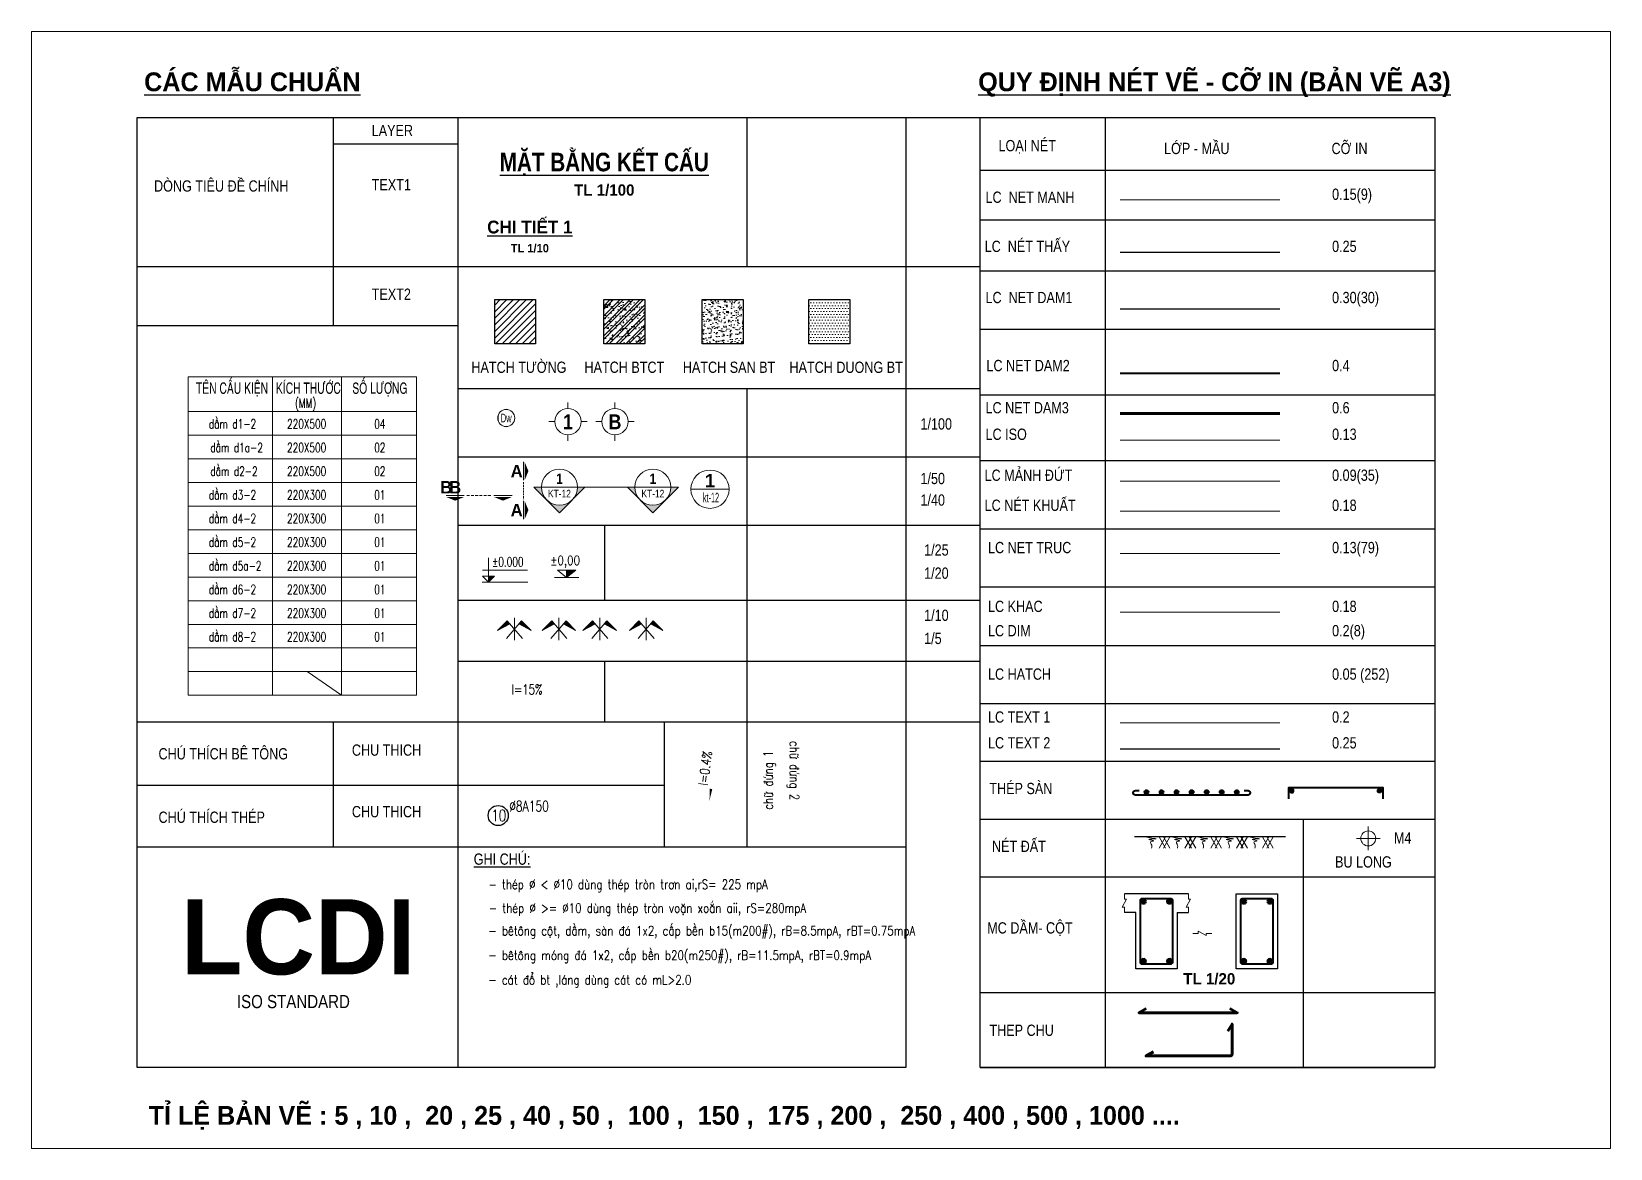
# Model space of a CAD drawing. Header units: metres. Extents: x 596935 to 599449, y 2303977 to 2305782.
# Drawn here: x 597661.7 to 597997.7, y 2304648.1 to 2304885.7 of the extents above; entities that cross this region are included whole.
import ezdxf
from ezdxf.enums import TextEntityAlignment as Align

# ---------------------------------------------------------------- set-up
doc = ezdxf.new("R2010")
doc.units = ezdxf.units.M
doc.header["$MEASUREMENT"] = 0
doc.set_wipeout_variables(frame=1)
for name, pattern in [('CENTERX2', [4, 2.5, -0.5, 0.5, -0.5]), ('DASHDOT', [1, 0.5, -0.25, 0, -0.25]), ('HIDDEN', [0.375, 0.25, -0.125])]:
    doc.linetypes.add(name, pattern=pattern)
for name, color, linetype, lineweight in [('KICHTHUOC', 8, 'Continuous', 18), ('LC Dim', 8, 'Continuous', 18), ('LC Hatch', 252, 'Continuous', 9), ('LC Hatch @ 1 (1)', 252, 'Continuous', 0), ('LC ISO', 160, 'Continuous', 13), ('LC Khac', 4, 'Continuous', 9), ('LC MANH DUT', 35, 'HIDDEN', 5), ('LC Net dam 1', 30, 'Continuous', 30), ('LC Net dam2', 6, 'Continuous', 40), ('LC Net dam3', 1, 'Continuous', 60), ('LC Net khuat', 4, 'HIDDEN', 13), ('LC Net manh', 239, 'Continuous', 5), ('LC Net thay', 7, 'Continuous', 25), ('LC Net truc', 79, 'DASHDOT', 13), ('LC Text1', 3, 'Continuous', 20), ('LC Text2', 7, 'Continuous', 25), ('Text', 7, 'Continuous', 20), ('v-KICHTHUOC', 8, 'Continuous', 18), ('v-TEXT', 7, 'Continuous', 20)]:
    doc.layers.add(name, color=color, linetype=linetype, lineweight=lineweight)
doc.styles.add('arial', font='arial.ttf', dxfattribs={"width": 0.8})
doc.styles.add('Brief text', font='')
doc.styles.add('General text 2', font='arial.ttf')
doc.styles.add('LC 1', font='')
doc.styles.add('LC 2', font='', dxfattribs={"width": 0.7})
doc.styles.add('LC 3', font='vnsimli.shx', dxfattribs={"width": 0.75})
doc.styles.add('LC3', font='', dxfattribs={"width": 0.8})
doc.styles.add('T1', font='Vnsimli.shx', dxfattribs={"width": 0.7})
doc.styles.add('T2', font='', dxfattribs={"width": 0.8})
doc.styles.add('text', font='hoatbif.shx', dxfattribs={"width": 0.7})
doc.styles.add('text1', font='', dxfattribs={"width": 0.7, "height": 300})
doc.styles.get('Brief text').set_extended_font_data('.VnHelvetInsH', bold=True)
doc.styles.get('LC 1').set_extended_font_data('.VnAvantH', bold=True)
doc.styles.get('LC 2').set_extended_font_data('.VnArial NarrowH')
doc.styles.get('LC3').set_extended_font_data('.VnArialH', bold=True)
doc.styles.get('T2').set_extended_font_data('.VnArialH')
doc.styles.get('text1').set_extended_font_data('.VnHelvetInsH', bold=True)

# ---------------------------------------------------------------- blocks, each defined once
blk = doc.blocks.new('DXicon')
at = {"layer": 'LC Hatch', "ltscale": 50}
for points in [[(-1.15, 4.39), (-1.9, 5.26), (-4.45, 2.69)], [(4.45, 2.69), (1.9, 5.26), (1.15, 4.39)]]:
    blk.add_hatch(color=252, dxfattribs=at).paths.add_polyline_path(points)
at = {"layer": 'LC Net manh', "color": 8, "ltscale": 50}
for p, q in [((-1.9, 5.26), (-4.45, 2.69)), ((-4.45, 2.69), (-1.15, 4.39)), ((-2.13, 0.57), (1.9, 5.26)), ((2.13, 0.57), (-1.9, 5.26)), ((0, 0.04), (0, 6.04)), ((4.45, 2.69), (1.15, 4.39)), ((1.9, 5.26), (4.45, 2.69))]:
    blk.add_line(p, q, dxfattribs=at)
blk = doc.blocks.new('thep tron 2')
at = {"layer": 'LC Net dam2'}
for p, q in [((-0.5, 0.5), (0.5, 0.5)), ((0.35, 0.85), (-0.35, 0.15)), ((-0.35, 0.85), (0.35, 0.15)), ((0, 1), (0, 0))]:
    blk.add_line(p, q, dxfattribs=at)
blk.add_circle((0, 0.5), 0.5, dxfattribs=at)
blk = doc.blocks.new('theptron1')
at = {"layer": 'LC Net dam3'}
for p, q in [((-0.5, 0), (0.5, 0)), ((-0.35, 0.35), (0.35, -0.35)), ((0.35, 0.35), (-0.35, -0.35)), ((0, 0.5), (0, -0.5))]:
    blk.add_line(p, q, dxfattribs=at)
blk.add_circle((0, 0), 0.5, dxfattribs=at)
blk = doc.blocks.new('mat dat')
at = {"layer": 'LC Net manh'}
for p, q in [((2, 0), (3.73, -3)), ((3.73, 0), (2, -3)), ((3.15, 0), (4.88, -3)), ((4.88, 0), (3.15, -3))]:
    blk.add_line(p, q, dxfattribs=at)
blk.add_spline([(0, 0), (-1.21, -0.12), (1.21, -0.52), (-0.75, -0.75), (0.58, -1.1), (-0.23, -1.33), (0.06, -2.19), (0, -3)], degree=3, dxfattribs=at)
blk = doc.blocks.new('TTRUC')
at = {"layer": 'LC ISO'}
for p, q in [((0, 6.95), (0, 10.13)), ((-6.95, 0), (-10.13, 0)), ((6.95, 0), (10.13, 0)), ((0, -6.95), (0, -10.13))]:
    blk.add_line(p, q, dxfattribs=at)
at = {"layer": 'LC Net manh'}
blk.add_circle((0, 0), 6.95, dxfattribs=at)
blk = doc.blocks.new('TIEUDE1')
at = {"layer": 'LC Text2', "color": 7, "style": 'LC 1'}
blk.add_attdef('TIªU§Ò', text='', height=5, dxfattribs=at).set_placement((0, 0), align=Align.BOTTOM_CENTER)
blk.add_attdef('TL', text='', height=3, dxfattribs=at).set_placement((0, -2), align=Align.TOP_CENTER)
blk = doc.blocks.new('TIEUDE2')
at = {"layer": 'LC Text2', "color": 7, "style": 'LC 1'}
blk.add_attdef('%%UTIªU§Ò', text='', height=3.5, dxfattribs=at).set_placement((0, 0), align=Align.BOTTOM_CENTER)
blk.add_attdef('TL', text='', height=2.2, dxfattribs=at).set_placement((0, -1.8), align=Align.TOP_CENTER)
blk = doc.blocks.new('trich CT')
at = {"layer": 'LC ISO'}
blk.add_line((-500, 0), (500, 0), dxfattribs=at)
blk.add_circle((0, 0), 500, dxfattribs=at)
at = {"layer": 'LC Text1', "style": 'text1'}
blk.add_attdef('T', text='', height=350, dxfattribs=at).set_placement((0, 223), align=Align.MIDDLE_CENTER)
at = {"layer": 'LC Text1', "linetype": 'ByBlock', "style": 'text', "width": 0.7}
blk.add_attdef('KT', text='', height=250, dxfattribs=at).set_placement((0, -217), align=Align.MIDDLE_CENTER)
blk = doc.blocks.new('*U19')
at = {"layer": 'LC ISO'}
h = blk.add_hatch(color=256, dxfattribs=at)
h.paths.add_polyline_path([(0, -8.49), (4.24, -4.24, -0.198912), (0, -6, -0.198912), (-4.24, -4.24)])
h.paths.add_polyline_path([(8.49, 0), (6, 0, -0.198912), (4.24, -4.24)])
h.paths.add_polyline_path([(-4.24, -4.24, -0.198912), (-6, 0), (-8.49, 0)])
h = blk.add_hatch(color=256, dxfattribs=at)
h.paths.add_polyline_path([(31.08, -8.49), (35.32, -4.24, -0.198912), (31.08, -6, -0.198912), (26.84, -4.24)])
h.paths.add_polyline_path([(39.57, 0), (37.08, 0, -0.198912), (35.32, -4.24)])
h.paths.add_polyline_path([(26.84, -4.24, -0.198912), (25.08, 0), (22.59, 0)])
for p, q in [((-6, 0), (6, 0)), ((25.08, 0), (37.08, 0))]:
    blk.add_line(p, q, dxfattribs=at)
for points in [[(6, 0), (8.49, 0), (0, -8.49), (-8.49, 0), (-6, 0)], [(37.08, 0), (39.57, 0), (31.08, -8.49), (22.59, 0), (25.08, 0)]]:
    blk.add_lwpolyline(points, dxfattribs=at)
for centre in [(0, 0), (31.08, 0)]:
    blk.add_circle(centre, 6, dxfattribs=at)
at = {"layer": 'LC MANH DUT', "linetype": 'HIDDEN', "ltscale": 300}
blk.add_line((6, 0), (25.08, 0), dxfattribs=at)
at = {"layer": 'LC Text1', "style": 'Brief text', "width": 0.8, "flags": 8}
for tag, p in [('VIEW-NUMBER2', (0, 52)), ('VIEW-NUMBER1', (0, 0))]:
    blk.add_attdef(tag, text='', height=3.5, dxfattribs=at).set_placement(p, align=Align.BOTTOM_CENTER)
at = {"layer": 'LC Text1', "style": 'arial', "width": 0.8, "flags": 8}
for tag, p in [('SHEET-NUMBER2', (0, 51.13)), ('SHEET-NUMBER1', (0, -0.87))]:
    blk.add_attdef(tag, text='', height=2.5, dxfattribs=at).set_placement(p, align=Align.TOP_CENTER)
blk = doc.blocks.new('Caodo1')
at = {"layer": 'LC Text1'}
blk.add_hatch(color=4, dxfattribs=at).paths.add_polyline_path([(0, 200), (0, 0), (243, 200)])
at = {"layer": 'LC Text1', "color": 4}
for p, q in [((324, 0), (-324, 0)), ((0, 0), (0, 200))]:
    blk.add_line(p, q, dxfattribs=at)
blk.add_lwpolyline([(-243, 200), (243, 200), (0, 0), (0, 0)], close=True, dxfattribs=at)
at = {"layer": 'LC Text1', "color": 4, "style": 'T1', "width": 0.8}
blk.add_attdef('%%P0,00', text='', height=250, dxfattribs=at).set_placement((-39, 460), align=Align.MIDDLE_CENTER)
blk = doc.blocks.new('bu lon')
at = {"layer": 'LC Khac', "color": 9}
for p, q in [((0.79, 0), (-0.79, 0)), ((0, -0.79), (0, 0.79))]:
    blk.add_line(p, q, dxfattribs=at)
at = {"layer": 'LC Khac', "color": 7}
blk.add_circle((0, 0), 0.5, dxfattribs=at)
blk = doc.blocks.new('MM')
at = {"layer": 'LC Khac', "xscale": 2.289702860291335, "yscale": 2.289702860291335, "zscale": 2.289702860291335}
blk.add_blockref('bu lon', (0, 0), dxfattribs=at)
blk = doc.blocks.new('CT')
at = {"layer": 'LC Text1', "lineweight": 15}
blk.add_hatch(color=4, dxfattribs=at).paths.add_polyline_path([(3.25, 1.6), (1.64, 1.6), (1.64, 0)])
at = {"layer": 'LC Text1', "color": 4, "lineweight": 15, "ltscale": 50}
for p, q in [((12.09, 0), (0, 0)), ((0.05, 3.14), (12, 3.14))]:
    blk.add_line(p, q, dxfattribs=at)
for points in [[(1.64, 6.43), (1.64, 0)], [(1.64, 0), (0.03, 1.6), (1.64, 1.6)], [(1.64, 0), (3.25, 1.6), (1.64, 1.6)]]:
    blk.add_lwpolyline(points, dxfattribs=at)
at = {"layer": 'LC Text1', "color": 4, "style": 'LC 3', "width": 0.75}
blk.add_attdef('CT', (1.91, 3.5), '', height=2.2, dxfattribs=at)
blk = doc.blocks.new('*U20')
at = {"layer": 'Defpoints'}
blk.add_lwpolyline([(0, 2.97), (-1.75, 2.41), (-2.83, 0.92), (-2.83, -0.92), (-1.75, -2.41), (0, -2.98), (1.75, -2.41), (2.83, -0.92), (2.83, 0.92), (1.75, 2.41)], close=True, dxfattribs=at)
at = {"layer": 'LC Text1', "style": 'General text 2', "width": 0.6, "flags": 8}
blk.add_attdef('SYMBOL', text='', height=3, dxfattribs=at).set_placement((0, 0), align=Align.MIDDLE_CENTER)
blk.add_wipeout([(0, 2.97), (-1.75, 2.41), (-2.83, 0.92), (-2.83, -0.92), (-1.75, -2.41), (0, -2.98), (1.75, -2.41), (2.83, -0.92), (2.83, 0.92), (1.75, 2.41)]).dxf.layer = 'LC Net manh'
at = {"layer": 'LC ISO'}
blk.add_circle((0, 0), 2.98, dxfattribs=at)
blk = doc.blocks.new('matcatdoc')
at = {"layer": 'LC Khac', "color": 1, "ltscale": 2}
for p, q in [((0, 485), (0, 0)), ((0, -550), (0, -1036))]:
    blk.add_line(p, q, dxfattribs=at)
for points in [[(134, 243, 0, 471, 0), (37, 243, 275, 275, 0)], [(134, -793, 0, 471, 0), (37, -793, 275, 275, 0)]]:
    blk.add_lwpolyline(points, format="xyseb", dxfattribs=at)
at = {"layer": 'LC MANH DUT', "ltscale": 200}
blk.add_line((0, -49), (0, -506), dxfattribs=at)
at = {"ltscale": 2, "style": 'LC 1'}
for p in [(-179, 243), (-179, -793)]:
    blk.add_attdef('LC', text='', height=330, dxfattribs=at).set_placement(p, align=Align.MIDDLE_CENTER)
blk = doc.blocks.new('*U18')
at = {"layer": 'LC Khac', "color": 1, "ltscale": 2}
for p, q in [((0, 0), (-485, 0)), ((1271, 0), (785, 0))]:
    blk.add_line(p, q, dxfattribs=at)
for points in [[(-243, -134, 0, 471, 0), (-243, -37, 275, 275, 0)], [(1028, -134, 0, 471, 0), (1028, -37, 275, 275, 0)]]:
    blk.add_lwpolyline(points, format="xyseb", dxfattribs=at)
at = {"layer": 'LC MANH DUT', "ltscale": 300}
blk.add_line((66, 0), (732, 0), dxfattribs=at)
at = {"ltscale": 2, "style": 'LC 1'}
for p in [(-243, 222), (1028, 222)]:
    blk.add_attdef('LC', text='', height=330, dxfattribs=at).set_placement(p, align=Align.MIDDLE_CENTER)
blk = doc.blocks.new('DODOC1')
at = {"layer": 'KICHTHUOC'}
blk.add_lwpolyline([(-630, 0, 0, 0, 0), (762, 0, 0, 66.7, 0), (443, 0, 66.7, 66.7, 0)], format="xyseb", dxfattribs=at)
at = {"layer": 'Text', "style": 'T1', "width": 0.8}
blk.add_attdef('DOC', text='', height=250, dxfattribs=at).set_placement((-79, 226), align=Align.MIDDLE_CENTER)

msp = doc.modelspace()

# ---------------------------------------------------------------- hatches: boundary and pattern name
at = {"layer": 'LC Hatch', "ltscale": 3}
h = msp.add_hatch(dxfattribs=at)
h.set_pattern_fill('AR-CONC', color=256, scale=0.281299)
h.set_pattern_definition([(50, (598118.272, 2304174.5294), (2.017644, -0.176521), [0.210974, -2.320715]), (355, (598118.272, 2304174.5294), (-0.390306, 2.115907), [0.168779, -1.856572]), (100.4514, (598118.4401, 2304174.5147), (1.62734, 1.939385), [0.1793004, -1.972304]), (46.1842, (598118.272, 2304175.092), (3.002136, -0.465603), [0.316461, -3.481072]), (96.6356, (598118.5222, 2304175.0532), (2.629195, 2.740182), [0.26895, -2.958456]), (351.1842, (598118.272, 2304175.092), (2.629193, 2.740184), [0.253169, -2.784858]), (21, (598118.5533, 2304174.9513), (1.6790922, -1.132562), [0.210974, -2.320715]), (326, (598118.5533, 2304174.9513), (0.684443, 2.039838), [0.168779, -1.856572]), (71.4514, (598118.6932, 2304174.857), (2.363536, 0.9072743), [0.1793004, -1.972304]), (37.5, (598118.272, 2304174.5294), (0.0342055, 0.93642634), [0, -1.834068, 0, -1.8847018, 0, -1.8636044]), (7.5, (598118.272, 2304174.5294), (0.7400114, 1.1094753), [0, -1.0745613, 0, -1.7918732, 0, -0.7102794]), (327.5, (598117.6447, 2304174.5294), (1.501636, -0.0634466), [0, -0.703247, 0, -2.1941305, 0, -2.9114423]), (317.5, (598117.3634, 2304174.5294), (1.6404956, 0.281594), [0, -0.914221, 0, -1.4571277, 0, -2.067546])])
h.paths.add_polyline_path([(597813.089, 2304828.702), (597804.369, 2304828.702), (597804.369, 2304819.283), (597813.089, 2304819.283)])
h = msp.add_hatch(dxfattribs=at)
h.set_pattern_fill('DOTS', color=256, scale=9.845457)
h.set_pattern_definition([(360, (598119.7758, 2304174.5294), (0.30767054, 0.6153411), [0, -0.6153411])])
h.paths.add_polyline_path([(597835.781, 2304828.702), (597827.061, 2304828.702), (597827.061, 2304819.283), (597835.781, 2304819.283)])
at = {"layer": 'LC Hatch @ 1 (1)', "ltscale": 2}
h = msp.add_hatch(dxfattribs=at)
h.set_pattern_fill('ANSI31', color=256, scale=8.000137)
h.set_pattern_definition([(45, (598119.7758, 2304174.5294), (-0.7071189, 0.7071189), [])])
h.paths.add_polyline_path([(597768.928, 2304819.283), (597768.928, 2304828.702), (597760.209, 2304828.702), (597760.209, 2304819.283)])
h = msp.add_hatch(dxfattribs=at)
h.set_pattern_fill('BTCT', color=256, scale=0.400001)
h.set_pattern_definition([(50, (597764.1827, 2305317.2234), (2.869048, -0.251009), [0.3, -3.300009]), (355, (597764.1827, 2305317.2234), (-0.555007, 3.008776), [0.24, -2.640007]), (100.4514, (597764.4218, 2305317.2025), (2.314043, 2.757765), [0.254961, -2.804576]), (46.1842, (597764.1827, 2305318.0234), (4.268975, -0.662078), [0.45, -4.950013]), (96.6356, (597764.5384, 2305317.9682), (3.73866, 3.89648), [0.382442, -4.206863]), (351.1842, (597764.1827, 2305318.0234), (3.738657, 3.896484), [0.36, -3.96001]), (21, (597764.5827, 2305317.8234), (2.387634, -1.61048), [0.3, -3.300009]), (326, (597764.5827, 2305317.8234), (0.973264, 2.900608), [0.24, -2.640007]), (71.4514, (597764.7817, 2305317.6892), (3.360899, 1.290125), [0.254961, -2.804576]), (37.5, (597764.1827, 2305317.2234), (0.0486395, 1.3315788), [0, -2.6080067, 0, -2.680007, 0, -2.650007]), (7.5, (597764.1827, 2305317.2234), (1.052281, 1.577651), [0, -1.528004, 0, -2.5480066, 0, -1.0100026]), (327.5, (597763.2907, 2305317.2234), (2.1352952, -0.0902197), [0, -1.0000026, 0, -3.120008, 0, -4.1400107]), (317.5, (597762.8907, 2305317.2234), (2.332751, 0.400421), [0, -1.300003, 0, -2.072005, 0, -2.9400076]), (45, (597764.1827, 2305317.2234), (-1.060663, 1.060663), []), (45, (597764.8898, 2305317.2234), (-1.060663, 1.060663), [])])
h.paths.add_polyline_path([(597792.154, 2304828.702), (597783.435, 2304828.702), (597783.435, 2304819.283), (597792.154, 2304819.283)])

# ---------------------------------------------------------------- linework, layer by layer
at = {"layer": 'LC ISO', "ltscale": 0.5}
msp.add_line((597893.298, 2304798.809, 0), (597927.315, 2304798.809, 0), dxfattribs=at)
at = {"layer": 'LC Khac', "ltscale": 0.5}
msp.add_line((597893.298, 2304762.193, 0), (597927.315, 2304762.193, 0), dxfattribs=at)
at = {"layer": 'LC MANH DUT', "ltscale": 300}
msp.add_line((597893.298, 2304790.09, 0), (597927.315, 2304790.09, 0), dxfattribs=at)
at = {"layer": 'LC Net dam 1'}
msp.add_line((597893.298, 2304826.765, 0), (597927.315, 2304826.765, 0), dxfattribs=at)
at = {"layer": 'LC Net dam2', "ltscale": 5}
msp.add_line((597927.315, 2304813.003, 0), (597893.298, 2304813.003, 0), dxfattribs=at)
at = {"layer": 'LC Net dam2', "elevation": 0}
msp.add_lwpolyline([(597929.187, 2304722.48), (597929.187, 2304724.88), (597949.187, 2304724.88), (597949.187, 2304722.48)], dxfattribs=at)
msp.add_lwpolyline([(597919.728, 2304724.272), (597920.528, 2304724.272, -0.4142136), (597920.983, 2304723.817), (597920.983, 2304723.767, -0.4142136), (597920.528, 2304723.312), (597908.55, 2304723.312), (597896.572, 2304723.312, -0.4142136), (597896.118, 2304723.767), (597896.118, 2304723.817, -0.4142136), (597896.572, 2304724.272), (597897.372, 2304724.272)], format="xyb", dxfattribs=at)
for points in [[(597897.64, 2304687.727), (597897.64, 2304700.927, -0.4142136), (597898.04, 2304701.327), (597904.04, 2304701.327, -0.4142136), (597904.44, 2304700.927), (597904.44, 2304687.727, -0.4142136), (597904.04, 2304687.327), (597898.04, 2304687.327, -0.4142136)], [(597919.018, 2304687.727), (597919.018, 2304700.927, -0.4142136), (597919.418, 2304701.327), (597925.418, 2304701.327, -0.4142136), (597925.818, 2304700.927), (597925.818, 2304687.727, -0.4142136), (597925.418, 2304687.327), (597919.418, 2304687.327, -0.4142136)]]:
    msp.add_lwpolyline(points, format="xyb", close=True, dxfattribs=at)
at = {"layer": 'LC Net dam3', "ltscale": 0.5}
msp.add_line((597893.298, 2304804.451, 0), (597927.315, 2304804.451, 0), dxfattribs=at)
at = {"layer": 'LC Net dam3', "ltscale": 5, "elevation": 0}
msp.add_lwpolyline([(597898.873, 2304677.881), (597897.314, 2304676.981), (597918.235, 2304676.981), (597916.676, 2304677.881)], dxfattribs=at)
at = {"layer": 'LC Net dam3', "elevation": 0}
msp.add_lwpolyline([(597916.249, 2304673.041), (597917.149, 2304674.6), (597917.149, 2304668.212, -0.4142136), (597916.749, 2304667.812), (597898.849, 2304667.812), (597900.408, 2304668.712)], format="xyb", dxfattribs=at)
at = {"layer": 'LC Net khuat', "ltscale": 300}
msp.add_line((597893.298, 2304783.698, 0), (597927.315, 2304783.698, 0), dxfattribs=at)
at = {"layer": 'LC Net manh'}
msp.add_line((597893.298, 2304849.971, 0), (597927.315, 2304849.971, 0), dxfattribs=at)
at = {"layer": 'LC Net manh', "elevation": 0}
for points in [[(597894.24, 2304698.327), (597894.24, 2304699.472), (597893.78, 2304699.472), (597894.7, 2304701.181), (597894.24, 2304701.181), (597894.24, 2304702.327)], [(597907.84, 2304698.327), (597907.84, 2304699.472), (597907.38, 2304699.472), (597908.3, 2304701.181), (597907.84, 2304701.181), (597907.84, 2304702.327)], [(597908.803, 2304693.88), (597909.949, 2304693.88), (597909.949, 2304694.341), (597911.658, 2304693.42), (597911.658, 2304693.88), (597912.803, 2304693.88)]]:
    msp.add_lwpolyline(points, dxfattribs=at)
at = {"layer": 'LC Net thay'}
for p, q in [((597725.843, 2304867.456, 0), (597725.843, 2304823.226, 0)), ((597752.351, 2304867.456, 0), (597752.351, 2304665.319, 0)), ((597813.873, 2304867.456, 0), (597813.873, 2304835.754, 0)), ((597847.724, 2304867.456, 0), (597863.494, 2304867.456, 0)), ((597890.13, 2304867.456, 0), (597890.13, 2304665.319, 0)), ((597752.351, 2304861.773, 0), (597725.843, 2304861.773, 0)), ((597863.494, 2304856.245, 0), (597960.269, 2304856.245, 0)), ((597863.494, 2304845.659, 0), (597960.269, 2304845.659, 0)), ((597893.298, 2304838.779, 0), (597927.315, 2304838.779, 0)), ((597684.095, 2304835.754, 0), (597813.873, 2304835.754, 0)), ((597684.095, 2304835.754, 0), (597863.494, 2304835.754, 0)), ((597863.494, 2304834.814, 0), (597960.269, 2304834.814, 0)), ((597684.095, 2304823.226, 0), (597752.351, 2304823.226, 0)), ((597863.494, 2304822.453, 0), (597960.269, 2304822.453, 0)), ((597752.351, 2304809.775, 0), (597863.494, 2304809.775, 0)), ((597813.873, 2304809.775, 0), (597813.873, 2304712.285, 0)), ((597863.494, 2304808.459, 0), (597960.269, 2304808.459, 0)), ((597752.351, 2304795.236, 0), (597863.494, 2304795.236, 0)), ((597863.494, 2304794.464, 0), (597960.269, 2304794.464, 0)), ((597752.351, 2304780.697, 0), (597863.494, 2304780.697, 0)), ((597783.611, 2304780.697, 0), (597783.611, 2304764.765, 0)), ((597863.494, 2304779.925, 0), (597960.269, 2304779.925, 0)), ((597863.494, 2304767.623, 0), (597960.269, 2304767.623, 0)), ((597752.351, 2304764.765, 0), (597863.494, 2304764.765, 0)), ((597863.494, 2304755.118, 0), (597960.269, 2304755.118, 0)), ((597752.351, 2304751.805, 0), (597813.873, 2304751.805, 0)), ((597752.351, 2304751.805, 0), (597863.494, 2304751.805, 0)), ((597783.611, 2304751.805, 0), (597783.611, 2304738.916, 0)), ((597863.494, 2304742.816, 0), (597960.269, 2304742.816, 0)), ((597684.095, 2304738.916, 0), (597863.494, 2304738.916, 0)), ((597725.843, 2304738.916, 0), (597725.843, 2304712.285, 0)), ((597796.359, 2304712.285, 0), (597796.359, 2304738.916, 0)), ((597893.298, 2304733.158, 0), (597927.315, 2304733.158, 0)), ((597863.494, 2304730.514, 0), (597960.269, 2304730.514, 0)), ((597684.095, 2304725.388, 0), (597796.359, 2304725.388, 0)), ((597863.494, 2304718.213, 0), (597960.269, 2304718.213, 0)), ((597932.235, 2304718.213, 0), (597932.235, 2304665.319, 0)), ((597684.095, 2304712.285, 0), (597847.724, 2304712.285, 0)), ((597684.095, 2304712.285, 0), (597847.724, 2304712.285, 0)), ((597928.509, 2304714.429, 0), (597896.349, 2304714.429, 0)), ((597863.494, 2304705.911, 0), (597960.269, 2304705.911, 0)), ((597907.84, 2304702.327, 0), (597894.24, 2304702.327, 0)), ((597896.64, 2304698.327, 0), (597894.24, 2304698.327, 0)), ((597905.44, 2304698.327, 0), (597907.84, 2304698.327, 0)), ((597863.494, 2304681.308, 0), (597960.269, 2304681.308, 0)), ((597863.494, 2304665.319, 0), (597960.269, 2304665.319, 0))]:
    msp.add_line(p, q, dxfattribs=at)
at = {"layer": 'LC Net thay', "elevation": 0}
for points in [[(597684.095, 2304867.456), (597847.724, 2304867.456), (597847.724, 2304665.319), (597684.095, 2304665.319)], [(597863.494, 2304867.456), (597960.269, 2304867.456), (597960.269, 2304665.319), (597863.494, 2304665.319)], [(597918.018, 2304702.327), (597926.818, 2304702.327), (597926.818, 2304686.327), (597918.018, 2304686.327)]]:
    msp.add_lwpolyline(points, close=True, dxfattribs=at)
msp.add_lwpolyline([(597905.44, 2304698.327), (597905.44, 2304686.327), (597896.64, 2304686.327), (597896.64, 2304698.327)], dxfattribs=at)
at = {"layer": 'LC Net truc', "linetype": 'CENTERX2', "ltscale": 200}
msp.add_line((597893.298, 2304774.699, 0), (597927.315, 2304774.699, 0), dxfattribs=at)
at = {"layer": 'LC Text1'}
msp.add_line((597893.298, 2304738.645, 0), (597927.315, 2304738.645, 0), dxfattribs=at)
at = {"layer": 'LC Text2', "ltscale": 2, "elevation": 0}
for points in [[(597760.209, 2304828.702), (597768.928, 2304828.702), (597768.928, 2304819.283), (597760.209, 2304819.283)], [(597783.435, 2304828.702), (597792.154, 2304828.702), (597792.154, 2304819.283), (597783.435, 2304819.283)], [(597804.369, 2304828.702), (597813.089, 2304828.702), (597813.089, 2304819.283), (597804.369, 2304819.283)], [(597827.061, 2304828.702), (597835.781, 2304828.702), (597835.781, 2304819.283), (597827.061, 2304819.283)]]:
    msp.add_lwpolyline(points, close=True, dxfattribs=at)
at = {"layer": 'LC Text2', "ltscale": 100}
msp.add_circle((597760.959, 2304718.953, 0), 2.14, dxfattribs=at)

# ---------------------------------------------------------------- block references
at = {"layer": 'LC Dim'}
for p, xscale, yscale, zscale, rotation in [((597898.28, 2304700.687, 0), 0.8000020620485555, 0.8000020620485555, 0.8000020620485555, 359.9999999976748), ((597903.8, 2304700.687, 0), -0.8000020620485555, 0.800002062048554, 0.800002062048554, 359.9999999976748), ((597919.658, 2304700.687, 0), 0.8000020620485555, 0.8000020620485555, 0.8000020620485555, 359.9999999976748), ((597925.178, 2304700.687, 0), -0.8000020620485555, 0.800002062048554, 0.800002062048554, 359.9999999976748), ((597898.28, 2304687.967, 0), -0.8000020620485544, 0.800002062048554, 0.800002062048554, 180.0000000006359), ((597903.8, 2304687.967, 0), 0.8000020620485544, 0.8000020620485544, 0.8000020620485544, 180.0000000006358), ((597919.658, 2304687.967, 0), -0.8000020620485544, 0.800002062048554, 0.800002062048554, 180.0000000006359), ((597925.178, 2304687.967, 0), 0.8000020620485544, 0.8000020620485544, 0.8000020620485544, 180.0000000006358)]:
    msp.add_blockref('theptron1', p, dxfattribs=dict(at, xscale=xscale, yscale=yscale, zscale=zscale, rotation=rotation))
at = {"layer": 'LC Hatch', "xscale": 0.8000020620485555, "yscale": 0.8000020620485555, "zscale": 0.8000020620485555, "rotation": 359.9999999976748}
for p in [(597764.399, 2304756.193, 0), (597773.876, 2304756.193, 0), (597782.56, 2304756.193, 0), (597792.43, 2304756.193, 0)]:
    msp.add_blockref('DXicon', p, dxfattribs=at)
at = {"layer": 'LC ISO', "xscale": 0.403138717519849, "yscale": 0.403138717519849, "zscale": 0.403138717519849, "rotation": 359.9999999976748}
for p in [(597775.81, 2304802.75, 0), (597785.812, 2304802.75, 0)]:
    msp.add_blockref('TTRUC', p, dxfattribs=at)
at = {"layer": 'LC ISO'}
ref = msp.add_blockref('*U19', (597773.992, 2304788.804, 0), dxfattribs=dict(at, xscale=0.6400016496390442, yscale=0.6400016496390442, zscale=0.6400016496390442, rotation=359.9999999976748))
ref.add_attrib('VIEW-NUMBER1', '1', dxfattribs={"layer": 'LC Text1', "height": 2.24, "rotation": 360, "style": 'Brief text', "width": 0.8}).set_placement((597773.992, 2304788.804, 0), align=Align.BOTTOM_CENTER)
ref.add_attrib('SHEET-NUMBER1', 'KT-12', dxfattribs={"layer": 'LC Text1', "height": 1.6, "rotation": 360, "style": 'arial', "width": 0.8}).set_placement((597773.992, 2304788.245, 0), align=Align.TOP_CENTER)
ref.add_attrib('VIEW-NUMBER2', '1', dxfattribs={"layer": 'LC Text1', "height": 2.24, "rotation": 360, "style": 'Brief text', "width": 0.8}).set_placement((597793.883, 2304788.804, 0), align=Align.BOTTOM_CENTER)
ref.add_attrib('SHEET-NUMBER2', 'KT-12', dxfattribs={"layer": 'LC Text1', "height": 1.6, "rotation": 360, "style": 'arial', "width": 0.8}).set_placement((597793.883, 2304788.245, 0), align=Align.TOP_CENTER)
ref = msp.add_blockref('trich CT', (597806.037, 2304788.378, 0), dxfattribs=dict(at, xscale=0.008146306711836747, yscale=0.008146306711836747, zscale=0.008146306711836747))
ref.add_attrib('T', '1', dxfattribs={"layer": 'LC Text2', "height": 2.851, "rotation": 360, "style": 'text1'}).set_placement((597806.037, 2304790.192, 0), align=Align.MIDDLE_CENTER)
ref.add_attrib('KT', ' kt-12', dxfattribs={"layer": 'LC Text2', "linetype": 'ByBlock', "height": 2.0366, "rotation": 360, "style": 'text', "width": 0.55}).set_placement((597806.037, 2304786.608, 0), align=Align.MIDDLE_CENTER)
at = {"layer": 'LC Khac', "xscale": 0.8000020620485555, "yscale": 0.8000020620485555, "zscale": 0.8000020620485555, "rotation": 359.9999999976748}
for p in [(597899.994, 2304714.429, 0), (597905.496, 2304714.429, 0), (597910.999, 2304714.429, 0), (597916.501, 2304714.429, 0), (597922.003, 2304714.429, 0)]:
    msp.add_blockref('mat dat', p, dxfattribs=at)
at = {"layer": 'LC MANH DUT', "xscale": 1.397564855985381, "yscale": 1.397564855985381, "zscale": 1.397564855985381, "rotation": 359.9999999976748}
msp.add_blockref('MM', (597946.125, 2304714.08, 0), dxfattribs=at)
at = {"layer": 'LC Net dam2'}
for p, xscale, yscale, zscale, rotation in [((597929.827, 2304724.64, 0), -0.8000020620485544, 0.800002062048554, 0.800002062048554, 180.0000000006359), ((597948.547, 2304724.64, 0), 0.8000020620485544, 0.8000020620485544, 0.8000020620485544, 180.0000000006358), ((597898.932, 2304723.552, 0), 0.8000020620485555, 0.8000020620485555, 0.8000020620485555, 359.9999999976748), ((597902.132, 2304723.552, 0), 0.8000020620485555, 0.8000020620485555, 0.8000020620485555, 359.9999999976748), ((597905.332, 2304723.552, 0), 0.8000020620485555, 0.8000020620485555, 0.8000020620485555, 359.9999999976748), ((597908.532, 2304723.552, 0), 0.8000020620485555, 0.8000020620485555, 0.8000020620485555, 359.9999999976748), ((597911.732, 2304723.552, 0), 0.8000020620485555, 0.8000020620485555, 0.8000020620485555, 359.9999999976748), ((597914.932, 2304723.552, 0), 0.8000020620485555, 0.8000020620485555, 0.8000020620485555, 359.9999999976748), ((597918.132, 2304723.552, 0), 0.8000020620485555, 0.8000020620485555, 0.8000020620485555, 359.9999999976748)]:
    msp.add_blockref('thep tron 2', p, dxfattribs=dict(at, xscale=xscale, yscale=yscale, zscale=zscale, rotation=rotation))
at = {"layer": 'LC Net manh'}
ref = msp.add_blockref('matcatdoc', (597766.321, 2304790.284, 0), dxfattribs=dict(at, xscale=0.008000020620488059, yscale=0.008000020620488059, zscale=0.008000020620488059))
ref.add_attrib('LC', 'A', dxfattribs={"layer": '0', "ltscale": 2, "height": 2.64, "rotation": 360, "style": 'LC 1'}).set_placement((597764.893, 2304783.941, 0), align=Align.MIDDLE_CENTER)
ref.add_attrib('LC', 'A', dxfattribs={"layer": '0', "ltscale": 2, "height": 2.64, "rotation": 360, "style": 'LC 1'}).set_placement((597764.893, 2304792.226, 0), align=Align.MIDDLE_CENTER)
ref = msp.add_blockref('*U18', (597753.751, 2304787.007, 0), dxfattribs=dict(at, xscale=0.008000020620488059, yscale=0.008000020620488059, zscale=0.008000020620488059))
ref.add_attrib('LC', 'B', dxfattribs={"layer": '0', "ltscale": 2, "height": 2.64, "rotation": 360, "style": 'LC 1'}).set_placement((597749.915, 2304788.784, 0), align=Align.MIDDLE_CENTER)
ref.add_attrib('LC', 'B', dxfattribs={"layer": '0', "ltscale": 2, "height": 2.64, "rotation": 360, "style": 'LC 1'}).set_placement((597751.809, 2304788.784, 0), align=Align.MIDDLE_CENTER)
at = {"layer": 'LC Text1'}
ref = msp.add_blockref('CT', (597757.566, 2304768.616, 0), dxfattribs=dict(at, xscale=0.8000020620485555, yscale=0.8000020620485555, zscale=0.8000020620485555, rotation=359.9999999976748))
ref.add_attrib('CT', '%%P0.000', (597759.677, 2304771.929, 0), dxfattribs={"color": 3, "height": 1.9841, "rotation": 360, "style": 'LC 3', "width": 0.7})
ref = msp.add_blockref('Caodo1', (597775.524, 2304769.558, 0), dxfattribs=dict(at, xscale=0.008000020620488059, yscale=0.008000020620488059, zscale=0.008000020620488059))
ref.add_attrib('%%P0,00', '%%p0,00', dxfattribs={"layer": 'LC Text2', "height": 2, "rotation": 360, "style": 'T1', "width": 0.8}).set_placement((597775.212, 2304773.234, 0), align=Align.MIDDLE_CENTER)
at = {"layer": 'LC Text2'}
ref = msp.add_blockref('TIEUDE1', (597783.535, 2304854.826, 0), dxfattribs=dict(at, xscale=0.8000020620485555, yscale=0.8000020620485555, zscale=0.8000020620485555, rotation=359.9999999976748))
ref.add_attrib('TIªU§Ò', '%%UmÆt b»ng kÕt cÊu', dxfattribs={"color": 7, "height": 3.93954, "rotation": 360, "style": 'LC3', "width": 0.8}).set_placement((597783.535, 2304854.826, 0), align=Align.BOTTOM_CENTER)
ref.add_attrib('TL', 'TL 1/100', dxfattribs={"color": 7, "height": 2.4, "rotation": 360, "style": 'LC 1'}).set_placement((597783.535, 2304853.226, 0), align=Align.TOP_CENTER)
ref = msp.add_blockref('TIEUDE2', (597767.693, 2304841.976, 0), dxfattribs=dict(at, xscale=0.8000020620485555, yscale=0.8000020620485555, zscale=0.8000020620485555, rotation=359.9999999976748))
ref.add_attrib('%%UTIªU§Ò', '%%Uchi tiÕt 1', dxfattribs={"color": 7, "height": 2.71693, "rotation": 360, "style": 'LC 1'}).set_placement((597767.693, 2304841.976, 0), align=Align.BOTTOM_CENTER)
ref.add_attrib('TL', 'TL 1/10', dxfattribs={"color": 7, "height": 1.76, "rotation": 360, "style": 'LC 1'}).set_placement((597767.693, 2304840.536, 0), align=Align.TOP_CENTER)
at = {"layer": 'v-KICHTHUOC'}
ref = msp.add_blockref('DODOC1', (597806.726, 2304728.133), dxfattribs=dict(at, xscale=-0.008000137222334475, yscale=0.008000137222334473, zscale=0.008000137222334473, rotation=82.32757088639241))
ref.add_attrib('DOC', 'I=0.4%', dxfattribs={"layer": 'v-TEXT', "height": 2, "rotation": 82.32757, "style": 'T1', "width": 0.8}).set_placement((597805.018, 2304728.999), align=Align.MIDDLE_CENTER)

# ---------------------------------------------------------------- texts
at = {"layer": 'LC Text1', "ltscale": 0.2, "style": 'LC 1', "width": 0.9}
for s, p in [('1', (597775.81, 2304800.182, 0)), ('B', (597785.812, 2304800.182, 0))]:
    msp.add_text(s, height=3.157, rotation=360, dxfattribs=at).set_placement(p, align=Align.BOTTOM_CENTER)
at = {"layer": 'LC Text1', "style": 'LC 3', "width": 0.75}
msp.add_text(' I=15%%%', height=2.0973, rotation=360, dxfattribs=at).set_placement((597762.715, 2304744.728, 0))
at = {"layer": 'LC Text1', "color": 3, "style": 'LC 3', "width": 0.8}
for s, height, rotation, p in [('ch÷ ®øng 2', 2, 270, (597823.022, 2304734.821, 0)), ('ch÷ ®øng 1', 2, 90, (597819.407, 2304720.17, 0)), ('- thÐp %%C < %%C10 dïng thÐp trßn tr¬n ai,rS= 225 mpA', 2.00001, 360, (597758.884, 2304703.313, 0)), ('- thÐp %%C >= %%C10 dïng thÐp trßn voÆn xo¾n aii, rS=280mpA', 2.00001, 360, (597758.965, 2304698.263, 0)), ('- bªt«ng cét, dÇm, sµn ®¸ 1x2, cÊp bÒn b15(m200#), rB=8.5mpA, rBT=0.75mpA', 2.00001, 360, (597758.868, 2304693.449, 0)), ('- bªt«ng mãng ®¸ 1x2, cÊp bÒn b20(m250#), rB=11.5mpA, rBT=0.9mpA', 2.00001, 360, (597758.868, 2304688.224, 0)), ('- c¸t ®æ bt ,l¸ng dïng c¸t cã mL>2.0', 2.00001, 360, (597758.868, 2304682.998, 0))]:
    msp.add_text(s, height=height, rotation=rotation, dxfattribs=at).set_placement(p)
at = {"layer": 'LC Text2', "lineweight": -2}
for s, height, style, p in [('%%uc¸c mÉu chuÈn', 4.00001, 'LC 1', (597685.613, 2304873.045, 0)), ('%%Uquy ®Þnh nÐt vÏ - cì in (b¶n vÏ A3)', 4.00001, 'LC 1', (597863.106, 2304873.045, 0)), ('tl 1/20', 2.4, 'LC 1', (597906.758, 2304683.019, 0)), ('iso standard', 2.80001, 'LC 2', (597705.351, 2304677.972, 0)), ('tØ lÖ b¶n vÏ : 5 , 10 ,  20 , 25 , 40 , 50 ,  100 ,  150 ,  175 , 200 ,  250 , 400 , 500 , 1000 ....', 4.00001, 'LC 1', (597686.574, 2304653.15, 0))]:
    msp.add_text(s, height=height, rotation=360, dxfattribs=dict(at, style=style)).set_placement(p)
at = {"layer": 'LC Text2', "style": 'T2', "width": 0.8}
for s, height, p in [('layer', 2.4, (597734.043, 2304863.487, 0)), ('lo¹i nÐt', 2.4, (597867.436, 2304860.27, 0)), ('Líp - mÇu', 2.4, (597902.664, 2304859.67, 0)), ('cì in', 2.4, (597938.303, 2304859.67, 0)), ('dßng tiªu ®Ò chÝnh', 2.40001, (597687.719, 2304851.683, 0)), ('text1', 2.4, (597734.043, 2304851.955, 0)), ('0.15(9)', 2.4, (597938.423, 2304849.928, 0)), ('LC  Net manh', 2.40001, (597864.671, 2304849.297, 0)), ('LC  nÐt thÊy', 2.40001, (597864.486, 2304838.841, 0)), ('0.25 ', 2.4, (597938.423, 2304838.841, 0)), ('text2', 2.4, (597734.043, 2304828.661, 0)), ('LC  Net dam1', 2.40001, (597864.671, 2304827.957, 0)), ('0.30(30)', 2.4, (597938.423, 2304827.957, 0)), ('HATCH T¦êNG', 2.40001, (597755.251, 2304813.121, 0)), ('HATCH BTCT', 2.4, (597779.316, 2304813.121, 0)), ('HATCH SAN BT', 2.40001, (597800.25, 2304813.121, 0)), ('HATCH DUONG BT', 2.40001, (597822.943, 2304813.121, 0)), ('LC Net dam2', 2.40001, (597864.865, 2304813.482, 0)), ('0.4', 2.4, (597938.423, 2304813.482, 0)), ('LC Net dam3', 2.40001, (597864.668, 2304804.513, 0)), ('0.6', 2.4, (597938.423, 2304804.513, 0)), ('1/100', 2.4, (597850.822, 2304801.06, 0)), ('LC iso', 2.4, (597864.668, 2304798.871, 0)), ('0.13', 2.4, (597938.423, 2304798.871, 0)), ('1/50', 2.4, (597850.822, 2304789.456, 0)), ('LC m¶nh ®øt', 2.40001, (597864.47, 2304790.152, 0)), ('0.09(35)', 2.4, (597938.423, 2304790.152, 0)), ('1/40', 2.4, (597850.822, 2304784.872, 0)), ('LC nÐt khuÊt', 2.40001, (597864.47, 2304783.76, 0)), ('0.18', 2.4, (597938.423, 2304783.76, 0)), ('1/25', 2.4, (597851.604, 2304774.24, 0)), ('LC Net truc', 2.40001, (597865.198, 2304774.761, 0)), ('0.13(79)', 2.4, (597938.423, 2304774.761, 0)), ('1/20', 2.4, (597851.604, 2304769.327, 0)), ('1/10', 2.4, (597851.604, 2304760.347, 0)), ('LC khac', 2.4, (597865.198, 2304762.255, 0)), ('0.18', 2.4, (597938.423, 2304762.255, 0)), ('LC dim', 2.4, (597865.198, 2304757.078, 0)), ('0.2(8)', 2.4, (597938.423, 2304757.078, 0)), ('1/5', 2.4, (597851.604, 2304755.435, 0)), ('LC Hatch', 2.4, (597865.198, 2304747.839, 0)), ('0.05 (252)', 2.4, (597938.423, 2304747.839, 0)), ('LC text 1', 2.4, (597865.198, 2304738.707, 0)), ('0.2', 2.4, (597938.423, 2304738.707, 0)), ('LC text 2', 2.4, (597865.198, 2304733.22, 0)), ('0.25', 2.4, (597938.423, 2304733.22, 0)), ('chó thÝch bª t«ng', 2.40001, (597688.671, 2304730.889, 0)), ('chu thich', 2.4, (597729.827, 2304731.677, 0)), ('thÐp sµn', 2.4, (597865.484, 2304723.506, 0)), ('chó thÝch thÐp', 2.40001, (597688.671, 2304717.39, 0)), ('chu thich', 2.4, (597729.827, 2304718.575, 0)), ('m4', 2.4, (597951.59, 2304712.997, 0)), ('%%Ughi chó:', 2.40001, (597755.753, 2304708.482, 0)), ('nÐt ®Êt', 2.4, (597866.041, 2304711.205, 0)), ('bu long', 2.4, (597939.057, 2304707.884, 0)), ('mc dÇm- cét', 2.40001, (597865.029, 2304693.845, 0)), ('thep chu', 2.4, (597865.503, 2304672.066, 0))]:
    msp.add_text(s, height=height, rotation=360, dxfattribs=at).set_placement(p)
at = {"layer": 'LC Text2', "linetype": 'ByBlock', "style": 'LC 3', "width": 0.75}
msp.add_text('%%C8A150', height=2.2222, rotation=360, dxfattribs=at).set_placement((597763.305, 2304719.84, 0))
at = {"layer": 'LC Text2', "ltscale": 100, "style": 'LC 3', "width": 0.75}
msp.add_text('10', height=2.4445, rotation=360, dxfattribs=at).set_placement((597761.08, 2304718.953, 0), align=Align.MIDDLE_CENTER)
at = {"layer": 'LC Text2', "lineweight": -2, "style": 'LC 1'}
msp.add_text('LCDI', height=16, rotation=360, dxfattribs=at).set_placement((597718.407, 2304693.162, 0), align=Align.MIDDLE)

# ---------------------------------------------------------------- next in the draw order: wipeouts: each hides what was drawn before it
at = {"ltscale": 500}
msp.add_wipeout([(597694.962, 2304812.262), (597743.557, 2304812.262), (597743.557, 2304744.538), (597694.962, 2304744.538)], dxfattribs=at).translate(0, 0, 0).dxf.layer = 'LC Net truc'

# ---------------------------------------------------------------- next in the draw order: linework, layer by layer
at = {"layer": 'LC Dim', "ltscale": 3, "elevation": 0}
msp.add_lwpolyline([(597661.657, 2304885.732), (597997.656, 2304885.732), (597997.656, 2304648.132), (597661.657, 2304648.132)], close=True, dxfattribs=at)
at = {"layer": 'LC MANH DUT', "ltscale": 500, "elevation": 0}
for points in [[(597694.962, 2304812.262), (597712.956, 2304812.262), (597712.956, 2304804.895), (597694.962, 2304804.895)], [(597712.956, 2304812.262), (597727.609, 2304812.262), (597727.609, 2304804.895), (597712.956, 2304804.895)], [(597727.609, 2304812.262), (597743.557, 2304812.262), (597743.557, 2304804.895), (597727.609, 2304804.895)], [(597694.962, 2304804.895), (597712.956, 2304804.895), (597712.956, 2304799.866), (597694.962, 2304799.866)], [(597712.956, 2304804.895), (597727.609, 2304804.895), (597727.609, 2304799.866), (597712.956, 2304799.866)], [(597727.609, 2304804.895), (597743.557, 2304804.895), (597743.557, 2304799.866), (597727.609, 2304799.866)], [(597694.962, 2304799.866), (597712.956, 2304799.866), (597712.956, 2304794.836), (597694.962, 2304794.836)], [(597712.956, 2304799.866), (597727.609, 2304799.866), (597727.609, 2304794.836), (597712.956, 2304794.836)], [(597727.609, 2304799.866), (597743.557, 2304799.866), (597743.557, 2304794.836), (597727.609, 2304794.836)], [(597694.962, 2304794.836), (597712.956, 2304794.836), (597712.956, 2304789.806), (597694.962, 2304789.806)], [(597712.956, 2304794.836), (597727.609, 2304794.836), (597727.609, 2304789.806), (597712.956, 2304789.806)], [(597727.609, 2304794.836), (597743.557, 2304794.836), (597743.557, 2304789.806), (597727.609, 2304789.806)], [(597694.962, 2304789.806), (597712.956, 2304789.806), (597712.956, 2304784.776), (597694.962, 2304784.776)], [(597712.956, 2304789.806), (597727.609, 2304789.806), (597727.609, 2304784.776), (597712.956, 2304784.776)], [(597727.609, 2304789.806), (597743.557, 2304789.806), (597743.557, 2304784.776), (597727.609, 2304784.776)], [(597694.962, 2304784.776), (597712.956, 2304784.776), (597712.956, 2304779.746), (597694.962, 2304779.746)], [(597712.956, 2304784.776), (597727.609, 2304784.776), (597727.609, 2304779.746), (597712.956, 2304779.746)], [(597727.609, 2304784.776), (597743.557, 2304784.776), (597743.557, 2304779.746), (597727.609, 2304779.746)], [(597694.962, 2304779.746), (597712.956, 2304779.746), (597712.956, 2304774.717), (597694.962, 2304774.717)], [(597712.956, 2304779.746), (597727.609, 2304779.746), (597727.609, 2304774.717), (597712.956, 2304774.717)], [(597727.609, 2304779.746), (597743.557, 2304779.746), (597743.557, 2304774.717), (597727.609, 2304774.717)], [(597694.962, 2304774.717), (597712.956, 2304774.717), (597712.956, 2304769.687), (597694.962, 2304769.687)], [(597712.956, 2304774.717), (597727.609, 2304774.717), (597727.609, 2304769.687), (597712.956, 2304769.687)], [(597727.609, 2304774.717), (597743.557, 2304774.717), (597743.557, 2304769.687), (597727.609, 2304769.687)], [(597694.962, 2304769.687), (597712.956, 2304769.687), (597712.956, 2304764.657), (597694.962, 2304764.657)], [(597712.956, 2304769.687), (597727.609, 2304769.687), (597727.609, 2304764.657), (597712.956, 2304764.657)], [(597727.609, 2304769.687), (597743.557, 2304769.687), (597743.557, 2304764.657), (597727.609, 2304764.657)], [(597694.962, 2304764.657), (597712.956, 2304764.657), (597712.956, 2304759.627), (597694.962, 2304759.627)], [(597712.956, 2304764.657), (597727.609, 2304764.657), (597727.609, 2304759.627), (597712.956, 2304759.627)], [(597727.609, 2304764.657), (597743.557, 2304764.657), (597743.557, 2304759.627), (597727.609, 2304759.627)], [(597694.962, 2304759.627), (597712.956, 2304759.627), (597712.956, 2304754.597), (597694.962, 2304754.597)], [(597712.956, 2304759.627), (597727.609, 2304759.627), (597727.609, 2304754.597), (597712.956, 2304754.597)], [(597727.609, 2304759.627), (597743.557, 2304759.627), (597743.557, 2304754.597), (597727.609, 2304754.597)], [(597694.962, 2304754.597), (597712.956, 2304754.597), (597712.956, 2304749.567), (597694.962, 2304749.567)], [(597712.956, 2304754.597), (597727.609, 2304754.597), (597727.609, 2304749.567), (597712.956, 2304749.567)], [(597727.609, 2304754.597), (597743.557, 2304754.597), (597743.557, 2304749.567), (597727.609, 2304749.567)], [(597694.962, 2304749.567), (597712.956, 2304749.567), (597712.956, 2304744.538), (597694.962, 2304744.538)], [(597712.956, 2304749.567), (597727.609, 2304749.567), (597727.609, 2304744.538), (597712.956, 2304744.538)], [(597720.282, 2304749.567), (597743.557, 2304749.567), (597743.557, 2304744.538), (597727.609, 2304744.538)]]:
    msp.add_lwpolyline(points, close=True, dxfattribs=at)

# ---------------------------------------------------------------- next in the draw order: texts
at = {"layer": 'LC Text1', "color": 3, "style": 'LC 3', "width": 0.7}
for s, p in [('(MM)', (597717.708, 2304805.692, 0)), ('dÇm d1-2', (597699.384, 2304801.259, 0)), ('220X500', (597716.033, 2304801.259, 0)), ('04', (597734.576, 2304801.259, 0)), ('dÇm d1a-2', (597699.71, 2304796.229, 0)), ('220X500', (597716.033, 2304796.229, 0)), ('02', (597734.576, 2304796.229, 0)), ('dÇm d2-2', (597699.71, 2304791.199, 0)), ('220X500', (597716.033, 2304791.199, 0)), ('02', (597734.576, 2304791.199, 0)), ('dÇm d3-2', (597699.384, 2304786.169, 0)), ('220X300', (597716.033, 2304786.169, 0)), ('01', (597734.576, 2304786.169, 0)), ('dÇm d4-2', (597699.384, 2304781.14, 0)), ('220X300', (597716.033, 2304781.14, 0)), ('01', (597734.576, 2304781.14, 0)), ('dÇm d5-2', (597699.384, 2304776.11, 0)), ('220X300', (597716.033, 2304776.11, 0)), ('01', (597734.576, 2304776.11, 0)), ('dÇm d5a-2', (597699.384, 2304771.08, 0)), ('220X300', (597716.033, 2304771.08, 0)), ('01', (597734.576, 2304771.08, 0)), ('dÇm d6-2', (597699.384, 2304766.05, 0)), ('220X300', (597716.033, 2304766.05, 0)), ('01', (597734.576, 2304766.05, 0)), ('dÇm d7-2', (597699.384, 2304761.02, 0)), ('220X300', (597716.033, 2304761.02, 0)), ('01', (597734.576, 2304761.02, 0)), ('dÇm d8-2', (597699.384, 2304755.99, 0)), ('220X300', (597716.033, 2304755.99, 0)), ('01', (597734.576, 2304755.99, 0))]:
    msp.add_text(s, height=1.9841, rotation=360, dxfattribs=at).set_placement(p)
at = {"layer": 'LC Text2', "lineweight": -2, "style": 'LC 2', "width": 0.8}
for s, height, p in [('tªn cÊu kiÖn', 2.40001, (597696.633, 2304808.679, 0)), ('sè l\xadîng', 2.4, (597729.923, 2304808.679, 0)), ('kÝch th\xadíc', 2.4, (597713.66, 2304808.679, 0))]:
    msp.add_text(s, height=height, rotation=360, dxfattribs=at).set_placement(p)

# ---------------------------------------------------------------- next in the draw order: block references
at = {"layer": 'LC Net manh'}
ref = msp.add_blockref('*U20', (597762.665, 2304803.519, 0), dxfattribs=dict(at, xscale=0.6098839249499864, yscale=0.6098839249499864, zscale=0.6098839249499864, rotation=359.9999999976748))
ref.add_attrib('SYMBOL', 'Dw', dxfattribs={"layer": 'LC Text1', "height": 1.8297, "rotation": 360, "style": 'General text 2', "width": 0.6}).set_placement((597762.665, 2304803.519, 0), align=Align.MIDDLE_CENTER)

doc.saveas('drawing.dxf')
